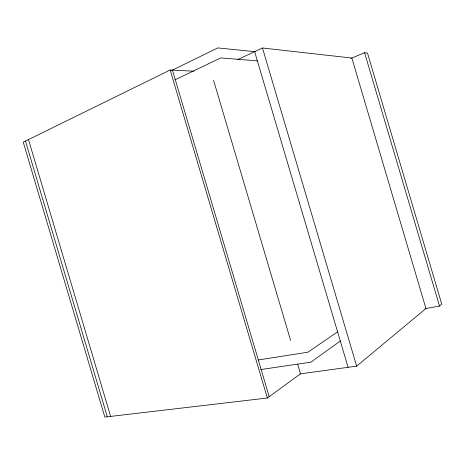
<?xml version="1.0" encoding="UTF-8"?>
<svg xmlns="http://www.w3.org/2000/svg" width="465" height="465" viewBox="0 0 465 465"><rect width="100%" height="100%" fill="white"/><g stroke="black" fill="none" stroke-linecap="round" stroke-linejoin="round"><path stroke-width="0.7" d="M424.987 308.684L439.518 306.092L441.75 304.156L367.501 53.086L364.577 52.696L350.965 58.416M299.966 373.906L356.655 366.147L425.94 308.51L351.86 58.044L262.481 48L237.569 59.654M193.928 71.18L170.173 70.012L23.25 142.145L104.828 417.088L267.352 398.017L300.495 373.831L297.612 364.101M340.351 341.008L310.87 362.194L260.714 369.547M337.799 331.69L307.911 352.203L258.435 359.945M171.579 70.546L217.806 47.912L255.297 51.731M174.892 79.835L220.77 57.922L257.511 60.886M364.577 52.696L439.518 306.092M262.481 48L356.655 366.147M254.646 51.662L348.093 367.321M213.586 80.369L290.613 340.456M172.451 70.122L269.194 396.674M170.173 70.012L267.352 398.017M28.481 139.576L110.612 416.408M25.482 141.046L107.299 416.797"/></g></svg>
